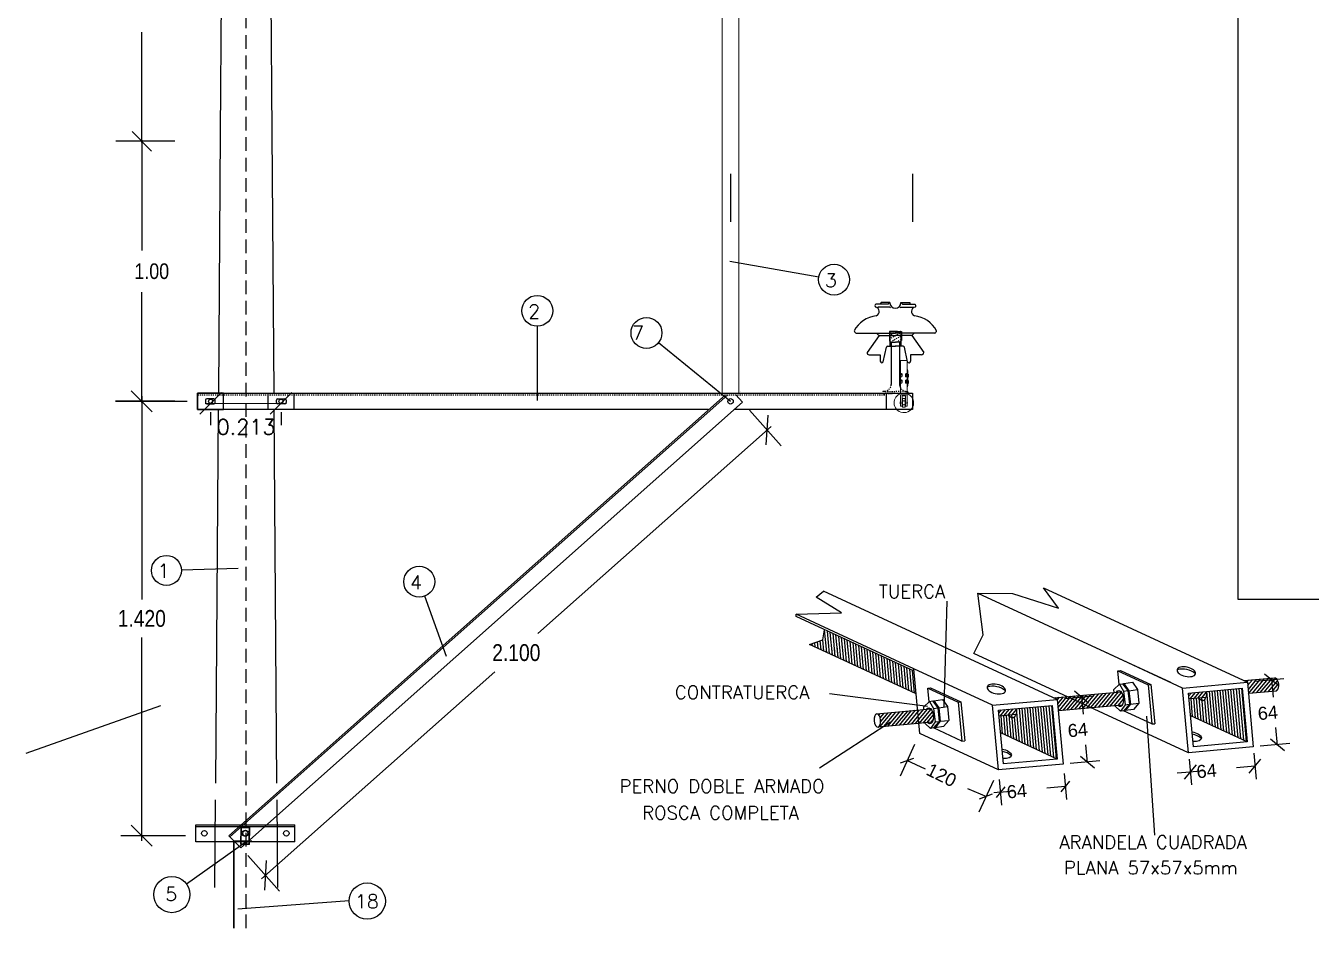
# Model space of a CAD drawing. Header units: millimetres. Extents: x 1804 to 3757, y 2643 to 7323.
# Drawn here: x 2040 to 2157.9, y 3073 to 3155.8 of the extents above; entities that cross this region are included whole.
import ezdxf

# ---------------------------------------------------------------- set-up
doc = ezdxf.new("R2010")
doc.units = ezdxf.units.MM
doc.linetypes.add('DASHED', pattern=[0.75, 0.5, -0.25])
doc.linetypes.add('HIDDEN', pattern=[0.375, 0.25, -0.125])
doc.layers.add('03-EQUIPOS', color=7, linetype='Continuous', lineweight=5)
doc.layers.add('TEXTO', color=7, linetype='Continuous')
doc.styles.add('ROMANS', font='romans.shx')
doc.styles.add('TEXTO10', font='swisse.ttf', dxfattribs={"height": 0.015})
doc.styles.add('texto50', font='ARIALN.TTF', dxfattribs={"height": 0.06})
doc.dimstyles.new('ELECTRICO', dxfattribs={"dimtxt": 1.4, "dimasz": 2, "dimexe": 2, "dimexo": 1, "dimgap": 1, "dimtad": 0, "dimtih": 1, "dimtoh": 1, "dimdsep": 46, "dimtxsty": 'ROMANS', "dimblk1": 'OBLIQUE', "dimblk2": 'OBLIQUE', "dimsah": 1, "dimcen": 0.09, "dimdle": 0.5, "dimclrd": 7, "dimclrt": 7, "dimadec": 0, "dimazin": 0, "dimtfac": 0.1125, "dimtofl": 0, "dimtmove": 2, "dimatfit": 2, "dimfxl": 1, "dimtolj": 1, "dimlwd": -1, "dimarcsym": 0})

# ---------------------------------------------------------------- blocks, each defined once
blk = doc.blocks.new('_Oblique')
at = {"color": 0, "lineweight": -2}
blk.add_line((-0.5, -0.5), (0.5, 0.5), dxfattribs=at)
blk = doc.blocks.new('*D326')
at = {"layer": '03-EQUIPOS', "color": 7, "transparency": 16777216}
blk.add_line((2063.95, 3121.14), (2056.49, 3121.14), dxfattribs=at)
at = {"layer": '03-EQUIPOS', "color": 0, "lineweight": -2, "transparency": 16777216}
for p, q in [((2056.99, 3120.33), (2056.99, 3119.14)), ((2063.45, 3120.33), (2063.45, 3119.14))]:
    blk.add_line(p, q, dxfattribs=at)
at = {"layer": 'Defpoints', "color": 0, "transparency": 16777216}
for p in [(2056.99, 3121.33), (2063.45, 3121.33), (2056.99, 3121.14)]:
    blk.add_point(p, dxfattribs=at)
at = {"layer": '03-EQUIPOS', "color": 7, "transparency": 16777216, "xscale": 2, "yscale": 2, "zscale": 2, "rotation": 180}
blk.add_blockref('_Oblique', (2056.99, 3121.14), dxfattribs=at)
at = {"layer": '03-EQUIPOS', "color": 7, "transparency": 16777216, "xscale": 2, "yscale": 2, "zscale": 2}
blk.add_blockref('_Oblique', (2063.45, 3121.14), dxfattribs=at)
at = {"layer": '03-EQUIPOS', "color": 7, "transparency": 16777216, "insert": (2060.24, 3118.98), "char_height": 1.4, "attachment_point": 5, "style": 'ROMANS'}
blk.add_mtext('\\A1;0.213', dxfattribs=at)

msp = doc.modelspace()

# ---------------------------------------------------------------- linework, layer by layer
at = {"color": 1, "linetype": 'HIDDEN', "ltscale": 5}
msp.add_line((2060.24, 3073.026), (2060.24, 3219.27), dxfattribs=at)
at = {"color": 7, "lineweight": 0, "ltscale": 0.5}
for p, q in [((2103.9, 3122.088), (2103.9, 3169.758)), ((2105.426, 3169.758), (2105.426, 3122.088))]:
    msp.add_line(p, q, dxfattribs=at)
at = {"ltscale": 0.5}
for p, q in [((2058.048, 3168.232), (2057.88, 3145.923)), ((2062.432, 3168.232), (2062.6, 3145.923)), ((2057.869, 3145.923), (2057.702, 3122.088)), ((2062.6, 3145.923), (2062.778, 3122.088)), ((2119.264, 3127.724), (2119.264, 3126.38)), ((2119.264, 3127.724), (2119.264, 3126.38)), ((2120.289, 3127.724), (2120.289, 3126.38)), ((2055.802, 3122.088), (2057.327, 3122.088)), ((2055.802, 3120.563), (2055.802, 3122.088)), ((2055.802, 3122.088), (2103.9, 3122.088)), ((2056.517, 3121.433), (2056.517, 3121.218)), ((2057.301, 3121.552), (2056.636, 3121.552)), ((2057.42, 3121.218), (2057.42, 3121.433)), ((2058.662, 3081.508), (2104.188, 3121.936)), ((2058.77, 3081.401), (2104.426, 3121.936)), ((2105.768, 3121.239), (2059.767, 3080.409)), ((2063.02, 3121.218), (2063.02, 3121.433)), ((2063.139, 3121.552), (2063.804, 3121.552)), ((2063.923, 3121.433), (2063.923, 3121.218)), ((2103.9, 3122.088), (2121.347, 3122.088)), ((2105.153, 3121.936), (2105.768, 3121.239)), ((2121.347, 3122.088), (2121.347, 3120.563)), ((2102.641, 3120.563), (2055.802, 3120.563)), ((2056.636, 3121.099), (2057.301, 3121.099)), ((2057.69, 3120.563), (2057.433, 3086.336)), ((2062.79, 3120.563), (2063.046, 3086.336)), ((2063.804, 3121.099), (2063.139, 3121.099)), ((2105.426, 3120.563), (2104.99, 3120.563)), ((2121.347, 3120.563), (2104.99, 3120.563)), ((2057.422, 3084.811), (2057.362, 3076.753)), ((2063.058, 3084.811), (2063.118, 3076.753)), ((2055.64, 3080.94), (2055.64, 3082.5)), ((2055.64, 3082.5), (2064.718, 3082.5)), ((2055.64, 3082.344), (2064.718, 3082.344)), ((2064.718, 3080.94), (2064.718, 3082.5)), ((2058.662, 3081.508), (2059.768, 3080.408)), ((2064.718, 3080.94), (2055.64, 3080.94)), ((2057.334, 3080.94), (2055.774, 3080.94))]:
    msp.add_line(p, q, dxfattribs=at)
at = {"color": 5}
for p, q in [((2050.692, 3145.041), (2050.692, 3155.156)), ((2049.798, 3146.054), (2051.585, 3144.266)), ((2051.585, 3144.266), (2049.798, 3146.054)), ((2053.716, 3145.16), (2048.308, 3145.16)), ((2053.716, 3145.16), (2048.308, 3145.16)), ((2050.692, 3145.279), (2050.692, 3135.165)), ((2104.663, 3142.181), (2104.663, 3137.785)), ((2121.347, 3142.181), (2121.347, 3137.785)), ((2104.601, 3134.179), (2112.756, 3132.729)), ((2050.692, 3121.206), (2050.692, 3131.321)), ((2086.978, 3121.411), (2086.952, 3128.206)), ((2053.716, 3121.333), (2048.287, 3121.333)), ((2053.716, 3121.326), (2048.287, 3121.326)), ((2053.716, 3121.326), (2048.308, 3121.326)), ((2054.839, 3121.326), (2048.758, 3121.326)), ((2050.684, 3121.807), (2050.684, 3103.167)), ((2106.407, 3120.519), (2109.3, 3117.261)), ((2108.381, 3119.021), (2086.992, 3100.035)), ((2059.514, 3106), (2054.316, 3105.865)), ((2078.632, 3097.931), (2076.63, 3103.471)), ((2124.254, 3093.294), (2124.529, 3103.018)), ((2050.684, 3081.027), (2050.684, 3099.667)), ((2061.661, 3077.55), (2083.05, 3096.536)), ((2113.723, 3094.545), (2122.729, 3093.384)), ((2052.388, 3093.408), (2040.04, 3089.037)), ((2112.824, 3087.742), (2119.335, 3091.953)), ((2142.796, 3092.457), (2143.55, 3081.572)), ((2054.677, 3081.508), (2048.758, 3081.508)), ((2060.245, 3080.963), (2054.794, 3077.083)), ((2060.407, 3079.688), (2063.3, 3076.429)), ((2059.481, 3074.805), (2069.693, 3075.559))]:
    msp.add_line(p, q, dxfattribs=at)
at = {"color": 32, "ltscale": 0.01}
for p, q in [((2119.129, 3130.228), (2117.985, 3130.228)), ((2119.263, 3129.953), (2118.187, 3129.953)), ((2119.261, 3130.378), (2118.464, 3130.378)), ((2119.323, 3129.895), (2119.263, 3129.953)), ((2120.23, 3129.895), (2120.29, 3129.953)), ((2120.29, 3129.953), (2121.366, 3129.953)), ((2120.291, 3130.378), (2121.089, 3130.378)), ((2120.424, 3130.228), (2121.567, 3130.228)), ((2116.17, 3127.581), (2118.103, 3127.581)), ((2118.277, 3127.361), (2117.177, 3125.812)), ((2118.103, 3127.581), (2119.776, 3127.581)), ((2118.277, 3127.361), (2119.776, 3127.361)), ((2121.45, 3127.581), (2119.776, 3127.581)), ((2121.276, 3127.361), (2119.776, 3127.361)), ((2121.276, 3127.361), (2122.376, 3125.812)), ((2123.383, 3127.581), (2121.45, 3127.581)), ((2118.665, 3124.957), (2118.952, 3126.291)), ((2119.069, 3126.384), (2119.782, 3126.384)), ((2120.484, 3126.384), (2119.771, 3126.384)), ((2120.888, 3124.957), (2120.601, 3126.291)), ((2117.378, 3125.596), (2118.394, 3125.596)), ((2118.394, 3125.596), (2118.394, 3124.993)), ((2122.174, 3125.596), (2121.159, 3125.596)), ((2121.159, 3125.596), (2121.159, 3124.993))]:
    msp.add_line(p, q, dxfattribs=at)
at = {"color": 5, "ltscale": 0.5}
for p, q in [((2119.776, 3127.724), (2119.23, 3127.724)), ((2119.23, 3127.724), (2119.23, 3126.899)), ((2119.776, 3127.724), (2120.323, 3127.724)), ((2120.323, 3127.724), (2120.323, 3126.899)), ((2119.391, 3126.763), (2119.776, 3126.763)), ((2119.398, 3126.763), (2119.398, 3122.859)), ((2120.162, 3126.763), (2119.776, 3126.763)), ((2120.154, 3126.763), (2120.154, 3122.859)), ((2118.835, 3122.232), (2118.703, 3122.232)), ((2120.718, 3122.232), (2120.85, 3122.232))]:
    msp.add_line(p, q, dxfattribs=at)
at = {"color": 5, "linetype": 'DASHED', "ltscale": 0.005}
for p, q in [((2119.23, 3127.682), (2119.302, 3127.724)), ((2119.23, 3127.359), (2119.862, 3127.724)), ((2119.23, 3127.036), (2120.323, 3127.668)), ((2119.33, 3126.772), (2120.323, 3127.345)), ((2119.875, 3126.763), (2120.323, 3127.022))]:
    msp.add_line(p, q, dxfattribs=at)
at = {"linetype": 'Continuous', "lineweight": 0, "extrusion": (0, 1, 0)}
for p, q in [((2120.24, 3122.089), (2120.24, 3125.075)), ((2120.24, 3125.075), (2120.857, 3125.075)), ((2120.857, 3123.829), (2120.857, 3125.075)), ((2120.183, 3124.144), (2120.183, 3123.923)), ((2120.183, 3123.561), (2120.183, 3123.339)), ((2120.279, 3123.618), (2120.279, 3123.821)), ((2120.394, 3123.618), (2120.394, 3123.821)), ((2120.703, 3123.821), (2120.703, 3123.618)), ((2120.76, 3123.667), (2120.76, 3123.674)), ((2120.76, 3123.57), (2120.76, 3123.667)), ((2120.875, 3123.609), (2120.76, 3123.667)), ((2120.76, 3123.57), (2120.875, 3123.513)), ((2120.818, 3123.81), (2120.875, 3123.838)), ((2120.818, 3123.821), (2120.818, 3123.678)), ((2120.857, 3123.659), (2120.857, 3123.692)), ((2120.875, 3123.838), (2120.989, 3123.781)), ((2120.989, 3123.667), (2120.875, 3123.609)), ((2120.875, 3123.513), (2120.875, 3123.609)), ((2120.875, 3123.513), (2120.989, 3123.57)), ((2120.914, 3123.923), (2120.914, 3124.144)), ((2120.989, 3123.781), (2120.989, 3123.667)), ((2120.989, 3123.57), (2120.989, 3123.667)), ((2120.183, 3122.977), (2120.183, 3122.755)), ((2120.279, 3123.039), (2120.279, 3123.237)), ((2120.394, 3123.039), (2120.394, 3123.237)), ((2120.703, 3123.237), (2120.703, 3123.039)), ((2120.76, 3123.083), (2120.76, 3123.091)), ((2120.76, 3122.986), (2120.76, 3123.083)), ((2120.875, 3123.026), (2120.76, 3123.083)), ((2120.76, 3122.986), (2120.875, 3122.929)), ((2120.818, 3123.226), (2120.875, 3123.254)), ((2120.818, 3123.237), (2120.818, 3123.095)), ((2120.857, 3123.245), (2120.857, 3123.522)), ((2120.857, 3123.075), (2120.857, 3123.108)), ((2120.857, 3122.089), (2120.857, 3122.938)), ((2120.875, 3123.254), (2120.989, 3123.197)), ((2120.989, 3123.083), (2120.875, 3123.026)), ((2120.875, 3122.929), (2120.875, 3123.026)), ((2120.875, 3122.929), (2120.989, 3122.986)), ((2120.914, 3123.339), (2120.914, 3123.533)), ((2120.914, 3122.755), (2120.914, 3122.949)), ((2120.989, 3123.197), (2120.989, 3123.083)), ((2120.989, 3122.986), (2120.989, 3123.083)), ((2120.24, 3121.936), (2120.857, 3121.936)), ((2120.24, 3121.622), (2120.24, 3121.936)), ((2120.24, 3121.207), (2120.24, 3121.622)), ((2120.24, 3120.879), (2120.24, 3121.207)), ((2120.394, 3121.818), (2120.703, 3121.818)), ((2120.394, 3121.622), (2120.394, 3121.818)), ((2120.394, 3121.207), (2120.394, 3121.622)), ((2120.394, 3120.879), (2120.394, 3121.207)), ((2120.415, 3121.357), (2120.415, 3121.018)), ((2120.421, 3121.248), (2120.421, 3121.573)), ((2120.681, 3121.573), (2120.421, 3121.573)), ((2120.421, 3121.127), (2120.421, 3121.248)), ((2120.681, 3121.573), (2120.681, 3121.248)), ((2120.681, 3121.127), (2120.681, 3121.248)), ((2120.688, 3121.018), (2120.688, 3121.357)), ((2120.703, 3121.818), (2120.703, 3121.622)), ((2120.703, 3121.622), (2120.703, 3121.207)), ((2120.703, 3121.207), (2120.703, 3120.879)), ((2120.857, 3121.622), (2120.857, 3121.936)), ((2120.857, 3121.207), (2120.857, 3121.622)), ((2120.857, 3120.879), (2120.857, 3121.207)), ((2120.24, 3120.879), (2120.394, 3120.879)), ((2120.421, 3120.802), (2120.421, 3121.127)), ((2120.681, 3120.802), (2120.421, 3120.802)), ((2120.681, 3121.127), (2120.681, 3120.802)), ((2120.703, 3120.879), (2120.857, 3120.879))]:
    msp.add_line(p, q, dxfattribs=at)
at = {"ltscale": 0.001}
for p, q in [((2058.185, 3122.088), (2055.802, 3122.088)), ((2055.802, 3122.088), (2055.802, 3120.563)), ((2058.185, 3120.563), (2058.185, 3122.088)), ((2062.255, 3120.563), (2062.255, 3122.088)), ((2062.255, 3122.088), (2064.638, 3122.088)), ((2064.638, 3122.088), (2064.638, 3120.563)), ((2055.802, 3120.563), (2058.185, 3120.563)), ((2064.638, 3120.563), (2062.255, 3120.563))]:
    msp.add_line(p, q, dxfattribs=at)
at = {"linetype": 'DASHED', "ltscale": 0.05}
for p, q in [((2055.802, 3121.936), (2103.9, 3121.936)), ((2103.9, 3121.936), (2118.964, 3121.936))]:
    msp.add_line(p, q, dxfattribs=at)
at = {"color": 3, "ltscale": 0.5}
for p, q in [((2105.557, 3122.219), (2105.557, 3122.219)), ((2105.557, 3122.219), (2105.557, 3122.219)), ((2151.735, 3095.728), (2154.537, 3095.981)), ((2151.768, 3095.712), (2151.784, 3095.732)), ((2151.784, 3095.732), (2151.768, 3095.712)), ((2152.145, 3095.765), (2152.009, 3095.601)), ((2152.506, 3095.797), (2152.075, 3095.28)), ((2152.867, 3095.83), (2152.108, 3094.919)), ((2153.228, 3095.863), (2152.12, 3094.534)), ((2153.589, 3095.895), (2152.481, 3094.567)), ((2153.951, 3095.928), (2152.842, 3094.599)), ((2154.312, 3095.96), (2153.203, 3094.632)), ((2154.642, 3095.956), (2153.564, 3094.664)), ((2154.802, 3095.749), (2153.925, 3094.697)), ((2154.884, 3095.447), (2154.286, 3094.73)), ((2134.312, 3094.152), (2140.454, 3094.707)), ((2134.407, 3094.108), (2134.454, 3094.165)), ((2134.628, 3093.973), (2134.815, 3094.198)), ((2134.661, 3093.612), (2135.177, 3094.23)), ((2134.693, 3093.251), (2135.538, 3094.263)), ((2134.79, 3092.967), (2135.899, 3094.296)), ((2135.151, 3093), (2136.26, 3094.328)), ((2135.512, 3093.032), (2136.621, 3094.361)), ((2135.873, 3093.065), (2136.982, 3094.394)), ((2136.234, 3093.098), (2137.343, 3094.426)), ((2136.595, 3093.13), (2137.704, 3094.459)), ((2136.957, 3093.163), (2138.065, 3094.492)), ((2137.318, 3093.195), (2138.426, 3094.524)), ((2137.679, 3093.228), (2138.787, 3094.557)), ((2138.04, 3093.261), (2139.148, 3094.589)), ((2138.401, 3093.293), (2139.509, 3094.622)), ((2138.762, 3093.326), (2139.87, 3094.655)), ((2139.123, 3093.359), (2140.231, 3094.687)), ((2139.484, 3093.391), (2140.514, 3094.626)), ((2139.845, 3093.424), (2140.628, 3094.362)), ((2146.689, 3094.323), (2146.928, 3094.609)), ((2148.24, 3094.183), (2146.714, 3094.045)), ((2146.798, 3094.053), (2147.289, 3094.642)), ((2147.159, 3094.085), (2147.65, 3094.675)), ((2147.52, 3094.118), (2148.012, 3094.707)), ((2147.881, 3094.151), (2148.308, 3094.663)), ((2152.12, 3094.534), (2152.13, 3094.545)), ((2154.647, 3094.762), (2152.143, 3094.536)), ((2154.86, 3095.017), (2154.647, 3094.762)), ((2118.075, 3092.684), (2123.031, 3093.132)), ((2119.438, 3091.579), (2120.547, 3092.908)), ((2119.799, 3091.612), (2120.908, 3092.94)), ((2120.161, 3091.644), (2121.269, 3092.973)), ((2120.522, 3091.677), (2121.63, 3093.005)), ((2120.883, 3091.709), (2121.991, 3093.038)), ((2121.244, 3091.742), (2122.352, 3093.071)), ((2121.605, 3091.775), (2122.713, 3093.103)), ((2121.966, 3091.807), (2123.051, 3093.108)), ((2129.266, 3092.748), (2129.505, 3093.034)), ((2129.375, 3092.477), (2129.866, 3093.067)), ((2129.736, 3092.51), (2130.227, 3093.099)), ((2130.097, 3092.543), (2130.588, 3093.132)), ((2130.458, 3092.575), (2130.885, 3093.087)), ((2140.583, 3093.491), (2134.719, 3092.961)), ((2140.206, 3093.457), (2140.683, 3094.028)), ((2140.567, 3093.489), (2140.607, 3093.537)), ((2123.16, 3091.915), (2118.185, 3091.466)), ((2118.267, 3092.575), (2118.381, 3092.712)), ((2118.355, 3091.481), (2119.464, 3092.81)), ((2118.388, 3092.32), (2118.742, 3092.744)), ((2118.432, 3091.973), (2119.103, 3092.777)), ((2118.716, 3091.514), (2119.825, 3092.842)), ((2119.077, 3091.546), (2120.186, 3092.875)), ((2122.327, 3091.84), (2123.18, 3092.863)), ((2122.688, 3091.873), (2123.252, 3092.549)), ((2123.049, 3091.905), (2123.238, 3092.132)), ((2130.817, 3092.608), (2129.291, 3092.47))]:
    msp.add_line(p, q, dxfattribs=at)
at = {"color": 5, "linetype": 'DASHED', "ltscale": 0.025}
for p, q in [((2120.862, 3122.047), (2118.691, 3122.047)), ((2118.723, 3122.047), (2121.347, 3122.088)), ((2118.835, 3122.232), (2119.776, 3122.232)), ((2120.718, 3122.232), (2119.776, 3122.232))]:
    msp.add_line(p, q, dxfattribs=at)
at = {"color": 1, "ltscale": 0.5}
for p, q in [((2118.964, 3120.563), (2118.964, 3122.088)), ((2118.964, 3122.088), (2121.347, 3122.088)), ((2121.347, 3122.088), (2121.347, 3120.563)), ((2121.347, 3120.563), (2118.964, 3120.563))]:
    msp.add_line(p, q, dxfattribs=at)
at = {"color": 7, "ltscale": 0.001}
for p, q in [((2134.625, 3094.008), (2113.186, 3103.929)), ((2127.367, 3103.722), (2127.349, 3103.73)), ((2145.019, 3095.553), (2127.367, 3103.722)), ((2121.48, 3096.808), (2110.669, 3101.811)), ((2121.499, 3096.594), (2110.688, 3101.597)), ((2113.478, 3098.313), (2113.29, 3100.393)), ((2113.738, 3098.192), (2113.55, 3100.272)), ((2113.998, 3098.072), (2113.81, 3100.152)), ((2114.258, 3097.952), (2114.07, 3100.032)), ((2115.863, 3097.209), (2111.917, 3099.035)), ((2112.177, 3098.915), (2112.158, 3099.123)), ((2112.437, 3098.794), (2112.4, 3099.21)), ((2112.697, 3098.674), (2112.641, 3099.298)), ((2112.958, 3098.554), (2112.882, 3099.386)), ((2113.218, 3098.433), (2113.124, 3099.473)), ((2114.519, 3097.831), (2114.331, 3099.911)), ((2114.519, 3097.831), (2114.425, 3098.871)), ((2114.779, 3097.711), (2114.591, 3099.791)), ((2115.039, 3097.59), (2114.851, 3099.67)), ((2115.299, 3097.47), (2115.111, 3099.55)), ((2115.559, 3097.35), (2115.371, 3099.43)), ((2115.819, 3097.229), (2115.631, 3099.309)), ((2116.08, 3097.109), (2115.892, 3099.189)), ((2116.34, 3096.988), (2116.152, 3099.068)), ((2116.6, 3096.868), (2116.412, 3098.948)), ((2116.86, 3096.747), (2116.672, 3098.828)), ((2113.478, 3098.313), (2113.459, 3098.521)), ((2113.738, 3098.192), (2113.7, 3098.608)), ((2113.998, 3098.072), (2113.942, 3098.696)), ((2114.258, 3097.952), (2114.183, 3098.784)), ((2117.12, 3096.627), (2116.932, 3098.707)), ((2117.381, 3096.507), (2117.192, 3098.587)), ((2117.641, 3096.386), (2117.453, 3098.466)), ((2117.901, 3096.266), (2117.713, 3098.346)), ((2118.161, 3096.145), (2117.973, 3098.226)), ((2118.421, 3096.025), (2118.233, 3098.105)), ((2118.681, 3095.905), (2118.493, 3097.985)), ((2118.942, 3095.784), (2118.754, 3097.864)), ((2119.202, 3095.664), (2119.014, 3097.744)), ((2119.462, 3095.543), (2119.274, 3097.624)), ((2146.65, 3089.112), (2126.976, 3098.216)), ((2146.113, 3095.046), (2138.903, 3098.383)), ((2121.688, 3094.514), (2115.863, 3097.209)), ((2119.722, 3095.423), (2119.534, 3097.503)), ((2119.982, 3095.303), (2119.794, 3097.383)), ((2120.243, 3095.182), (2120.054, 3097.262)), ((2120.503, 3095.062), (2120.315, 3097.142)), ((2120.763, 3094.941), (2120.575, 3097.022)), ((2121.023, 3094.821), (2120.835, 3096.901)), ((2121.283, 3094.701), (2121.095, 3096.781)), ((2121.543, 3094.58), (2121.355, 3096.66)), ((2128.69, 3093.471), (2121.48, 3096.808)), ((2122.017, 3090.873), (2121.48, 3096.808)), ((2146.113, 3095.046), (2152.048, 3095.583)), ((2152.048, 3095.583), (2152.584, 3089.648)), ((2155.399, 3095.886), (2152.691, 3095.641)), ((2154.267, 3095.863), (2154.416, 3094.217)), ((2137.976, 3094.311), (2135.268, 3094.066)), ((2136.844, 3094.288), (2136.993, 3092.642)), ((2146.65, 3089.112), (2146.113, 3095.046)), ((2146.666, 3094.586), (2151.587, 3095.031)), ((2147.111, 3089.664), (2146.666, 3094.586)), ((2147.552, 3092.182), (2147.378, 3094.105)), ((2147.812, 3092.062), (2147.626, 3094.129)), ((2148.593, 3091.701), (2148.319, 3094.735)), ((2148.853, 3091.58), (2148.566, 3094.758)), ((2149.113, 3091.46), (2148.813, 3094.78)), ((2149.374, 3091.339), (2149.06, 3094.802)), ((2149.634, 3091.219), (2149.308, 3094.825)), ((2149.894, 3091.099), (2149.555, 3094.847)), ((2150.154, 3090.978), (2149.802, 3094.869)), ((2150.414, 3090.858), (2150.05, 3094.892)), ((2150.674, 3090.737), (2150.297, 3094.914)), ((2150.935, 3090.617), (2150.544, 3094.936)), ((2151.195, 3090.497), (2150.791, 3094.959)), ((2151.455, 3090.376), (2151.039, 3094.981)), ((2151.715, 3090.256), (2151.286, 3095.003)), ((2151.975, 3090.135), (2151.533, 3095.026)), ((2151.587, 3095.031), (2152.032, 3090.109)), ((2128.69, 3093.471), (2134.625, 3094.008)), ((2129.227, 3087.537), (2128.69, 3093.471)), ((2129.243, 3093.01), (2134.164, 3093.455)), ((2129.688, 3088.089), (2129.243, 3093.01)), ((2131.17, 3090.125), (2130.896, 3093.16)), ((2131.43, 3090.005), (2131.143, 3093.182)), ((2131.69, 3089.885), (2131.39, 3093.205)), ((2131.95, 3089.764), (2131.637, 3093.227)), ((2132.211, 3089.644), (2131.885, 3093.249)), ((2132.471, 3089.523), (2132.132, 3093.272)), ((2132.731, 3089.403), (2132.379, 3093.294)), ((2132.991, 3089.282), (2132.626, 3093.316)), ((2133.251, 3089.162), (2132.874, 3093.339)), ((2133.512, 3089.042), (2133.121, 3093.361)), ((2133.772, 3088.921), (2133.368, 3093.383)), ((2134.032, 3088.801), (2133.616, 3093.406)), ((2134.292, 3088.68), (2133.863, 3093.428)), ((2134.552, 3088.56), (2134.11, 3093.45)), ((2134.164, 3093.455), (2134.609, 3088.534)), ((2134.625, 3094.008), (2135.161, 3088.073)), ((2147.032, 3092.423), (2146.884, 3094.06)), ((2147.292, 3092.303), (2147.131, 3094.083)), ((2148.073, 3091.941), (2147.897, 3093.887)), ((2148.333, 3091.821), (2148.137, 3093.99)), ((2129.609, 3090.848), (2129.461, 3092.485)), ((2129.869, 3090.727), (2129.708, 3092.507)), ((2130.129, 3090.607), (2129.955, 3092.53)), ((2130.389, 3090.487), (2130.203, 3092.554)), ((2130.65, 3090.366), (2130.474, 3092.312)), ((2130.91, 3090.246), (2130.714, 3092.415)), ((2152.032, 3090.109), (2146.854, 3092.506)), ((2129.227, 3087.537), (2122.017, 3090.873)), ((2134.609, 3088.534), (2129.431, 3090.93)), ((2154.818, 3089.771), (2154.669, 3091.417)), ((2121.53, 3089.878), (2120.201, 3086.96)), ((2137.395, 3088.195), (2137.246, 3089.841)), ((2152.584, 3089.648), (2146.65, 3089.112)), ((2152.032, 3090.109), (2147.111, 3089.664)), ((2155.936, 3089.951), (2153.228, 3089.707)), ((2120.787, 3088.439), (2122.516, 3087.654)), ((2134.609, 3088.534), (2129.688, 3088.089)), ((2138.513, 3088.376), (2135.805, 3088.131)), ((2146.702, 3088.531), (2146.917, 3086.164)), ((2152.637, 3089.067), (2152.851, 3086.701)), ((2135.161, 3088.073), (2129.227, 3087.537)), ((2135.239, 3087.212), (2135.453, 3084.845)), ((2146.809, 3087.347), (2145.623, 3087.24)), ((2148.077, 3087.462), (2146.73, 3087.34)), ((2152.744, 3087.884), (2151.061, 3087.732)), ((2128.761, 3086.586), (2127.432, 3083.668)), ((2129.305, 3086.676), (2129.519, 3084.309)), ((2135.346, 3086.029), (2133.663, 3085.877)), ((2128.163, 3085.081), (2126.419, 3085.821)), ((2129.412, 3085.492), (2128.818, 3085.439)), ((2130.679, 3085.607), (2129.333, 3085.485))]:
    msp.add_line(p, q, dxfattribs=at)
at = {"lineweight": 25}
for p, q in [((2140.423, 3096.648), (2143.202, 3095.362)), ((2140.603, 3095.434), (2141.093, 3094.811)), ((2143.202, 3095.362), (2143.559, 3091.778)), ((2123, 3095.073), (2125.779, 3093.787)), ((2141.093, 3094.811), (2141.229, 3093.544)), ((2123.18, 3093.859), (2123.67, 3093.236)), ((2123.67, 3093.236), (2123.806, 3091.969)), ((2125.779, 3093.787), (2126.136, 3090.203)), ((2140.707, 3092.964), (2140.43, 3092.927)), ((2141.229, 3093.544), (2140.707, 3092.964)), ((2123.806, 3091.969), (2123.284, 3091.389)), ((2123.284, 3091.389), (2123.007, 3091.351))]:
    msp.add_line(p, q, dxfattribs=at)
at = {"color": 7}
for p, q in [((2154.921, 3095.244), (2153.627, 3096.324)), ((2137.498, 3093.669), (2136.204, 3094.749)), ((2154.163, 3090.39), (2155.458, 3089.31)), ((2120.26, 3088.181), (2121.46, 3088.63)), ((2136.74, 3088.814), (2138.035, 3087.735)), ((2152.204, 3087.237), (2153.284, 3088.531)), ((2147.349, 3087.995), (2146.27, 3086.7)), ((2129.82, 3085.982), (2129.004, 3085.003)), ((2135.754, 3086.518), (2134.938, 3085.54)), ((2127.49, 3084.888), (2128.689, 3085.337))]:
    msp.add_line(p, q, dxfattribs=at)
msp.add_lwpolyline([(2210.125, 3103.148), (2151.211, 3103.148), (2151.211, 3216.498), (2210.125, 3216.498)], close=True)
at = {"color": 5}
msp.add_lwpolyline([(2104.663, 3121.326), (2098.055, 3126.699)], dxfattribs=at)
at = {"lineweight": 25}
for points in [[(2110.688, 3101.597), (2110.669, 3101.811), (2114.838, 3101.94), (2112.513, 3103.388), (2113.186, 3103.929)], [(2126.976, 3098.216), (2127.824, 3099.921), (2127.349, 3103.73), (2130.503, 3103.706), (2134.73, 3102.359), (2133.351, 3104.235)], [(2133.351, 3104.235), (2152.048, 3095.583)], [(2111.917, 3099.035), (2113.124, 3099.473), (2113.29, 3100.393)], [(2140.163, 3096.625), (2140.423, 3096.651)], [(2140.289, 3095.359), (2140.163, 3096.625), (2142.942, 3095.339), (2143.299, 3091.754), (2140.689, 3092.962)], [(2139.823, 3094.65), (2139.799, 3094.914), (2140.325, 3095.392), (2140.702, 3094.752), (2140.833, 3093.52), (2140.43, 3092.927), (2139.938, 3093.371), (2139.933, 3093.422)], [(2140.325, 3095.392), (2140.603, 3095.434)], [(2140.652, 3095.372), (2140.724, 3095.453), (2141.189, 3094.806), (2141.321, 3093.574), (2140.848, 3092.978), (2140.782, 3093.048)], [(2140.724, 3095.453), (2141.506, 3095.572), (2141.971, 3094.925), (2142.106, 3093.658), (2141.624, 3093.084), (2140.848, 3092.978)], [(2142.942, 3095.339), (2143.202, 3095.362)], [(2122.74, 3095.05), (2123, 3095.075)], [(2122.866, 3093.784), (2122.74, 3095.05), (2125.519, 3093.763), (2125.876, 3090.179), (2123.266, 3091.387)], [(2140.703, 3094.751), (2141.093, 3094.811)], [(2141.191, 3094.805), (2141.971, 3094.925)], [(2122.4, 3093.075), (2122.376, 3093.338), (2122.902, 3093.817), (2123.279, 3093.176), (2123.41, 3091.945), (2123.007, 3091.351), (2122.515, 3091.796), (2122.51, 3091.847)], [(2122.902, 3093.817), (2123.18, 3093.859)], [(2123.229, 3093.797), (2123.301, 3093.878), (2123.766, 3093.23), (2123.898, 3091.999), (2123.425, 3091.403), (2123.359, 3091.473)], [(2123.28, 3093.176), (2123.67, 3093.236)], [(2123.301, 3093.878), (2124.083, 3093.997), (2124.548, 3093.35), (2124.683, 3092.083), (2124.201, 3091.508), (2123.425, 3091.403)], [(2123.768, 3093.23), (2124.548, 3093.35)], [(2125.519, 3093.763), (2125.779, 3093.787)], [(2140.833, 3093.52), (2141.227, 3093.562)], [(2141.321, 3093.574), (2142.097, 3093.657)], [(2123.41, 3091.945), (2123.804, 3091.987)], [(2123.898, 3091.999), (2124.674, 3092.082)], [(2143.299, 3091.754), (2143.559, 3091.778)], [(2125.876, 3090.179), (2126.136, 3090.203)]]:
    msp.add_lwpolyline(points, dxfattribs=at)
at = {"color": 30, "lineweight": 30}
msp.add_lwpolyline([(2059.805, 3082.277), (2059.774, 3080.727), (2060.538, 3080.727), (2060.569, 3082.277)], close=True, dxfattribs=at)
msp.add_lwpolyline([(2060.771, 3081.003), (2059.124, 3081.056), (2059.124, 3073.034)], dxfattribs=at)
at = {"color": 5}
for centre, radius in [((2114.151, 3132.481), 1.417), ((2086.946, 3129.622), 1.417), ((2096.955, 3127.593), 1.417), ((2052.943, 3105.829), 1.374), ((2076.119, 3104.792), 1.417), ((2053.44, 3076.119), 1.662), ((2071.355, 3075.519), 1.662)]:
    msp.add_circle(centre, radius, dxfattribs=at)
at = {"ltscale": 0.5}
for centre in [(2056.994, 3121.326), (2063.446, 3121.326)]:
    msp.add_circle(centre, 0.191, dxfattribs=at)
at = {"ltscale": 0.01}
for centre, radius in [((2104.663, 3121.326), 0.251), ((2104.663, 3121.326), 0.246), ((2056.42, 3081.727), 0.251), ((2060.181, 3081.732), 0.288), ((2060.181, 3081.732), 0.288), ((2063.938, 3081.727), 0.251)]:
    msp.add_circle(centre, radius, dxfattribs=at)
at = {"linetype": 'Continuous', "lineweight": 0}
for radius in [0.189, 0.17]:
    msp.add_circle((2120.551, 3121.187), radius, dxfattribs=at)
at = {"lineweight": 5, "ltscale": 0.5}
msp.add_circle((2060.181, 3081.732), 0.224, dxfattribs=at)
at = {"color": 32, "ltscale": 0.01}
for centre, radius, start, end in [((2118.066, 3130.082), 0.166, 119.05141, 229.38502), ((2117.904, 3129.557), 0.403, 288.0097, 82.36062), ((2118.215, 3129.894), 0.0654, 115.1646, 198.07817), ((2118.654, 3130.203), 0.259, 137.43292, 174.60761), ((2119.005, 3130.355), 0.177, 314.25081, 7.706), ((2119.776, 3130.378), 0.515, 180, 270), ((2119.776, 3130.378), 0.515, 270, 0), ((2120.548, 3130.355), 0.177, 172.294, 225.74919), ((2120.898, 3130.203), 0.259, 5.39239, 42.56708), ((2121.648, 3129.557), 0.403, 97.63938, 251.9903), ((2121.338, 3129.894), 0.0654, 341.92183, 64.8354), ((2121.487, 3130.082), 0.166, 310.61498, 60.94859), ((2118.334, 3126.539), 2.652, 96.60084, 151.9347), ((2121.219, 3126.539), 2.652, 28.0653, 83.39916), ((2116.304, 3127.874), 0.322, 195.71102, 245.5152), ((2123.249, 3127.874), 0.322, 294.4848, 344.28898), ((2119.187, 3126.116), 0.294, 113.69816, 143.28889), ((2120.366, 3126.116), 0.294, 36.71111, 66.30184), ((2117.367, 3125.787), 0.192, 172.64322, 273.38122), ((2118.534, 3125.009), 0.141, 186.53128, 338.45254), ((2121.019, 3125.009), 0.141, 201.54746, 353.46872), ((2122.186, 3125.787), 0.192, 266.61878, 7.35678)]:
    msp.add_arc(centre, radius, start, end, dxfattribs=at)
at = {"color": 5, "ltscale": 0.5}
for centre, radius, start, end in [((2119.381, 3126.915), 0.152, 186.05895, 273.68699), ((2120.171, 3126.915), 0.152, 266.31301, 353.94105), ((2120.857, 3122.139), 0.0925, 273.04478, 94.62745)]:
    msp.add_arc(centre, radius, start, end, dxfattribs=at)
at = {"color": 5, "linetype": 'DASHED', "ltscale": 0.025}
for centre, radius, start, end in [((2118.687, 3122.931), 0.715, 281.9166, 354.18426), ((2120.865, 3122.931), 0.715, 185.81574, 258.0834), ((2118.695, 3122.139), 0.0925, 85.37255, 266.95522)]:
    msp.add_arc(centre, radius, start, end, dxfattribs=at)
at = {"ltscale": 0.5}
for centre, start, end in [((2056.636, 3121.433), 90, 180), ((2056.636, 3121.218), 180, 270), ((2057.301, 3121.433), 360, 90), ((2057.301, 3121.218), 270, 360), ((2063.139, 3121.433), 90, 180), ((2063.139, 3121.218), 180, 270), ((2063.804, 3121.433), 0, 90), ((2063.804, 3121.218), 270, 0)]:
    msp.add_arc(centre, 0.119, start, end, dxfattribs=at)
at = {"linetype": 'Continuous', "lineweight": 0}
for radius, start, end in [(0.898, 180, 70.11395), (0.898, 110.27266, 180), (0.327, 162.14436, 180), (0.327, 117.18806, 118.70294), (0.218, 128.74682, 136.12433), (0.218, 45.9955, 51.25318), (0.327, 62.42827, 62.81194), (0.327, 339.13502, 20.86498), (0.327, 180, 197.85564), (0.218, 223.87567, 231.25318), (0.327, 241.29706, 242.81194), (0.218, 308.74682, 314.0045), (0.327, 297.18806, 297.57173)]:
    msp.add_arc((2120.551, 3121.187), radius, start, end, dxfattribs=at)
at = {"color": 7, "ltscale": 0.001}
for centre, start, end in [((2146.109, 3094.943), 50.00749, 105.95116), ((2128.686, 3093.368), 50.00749, 105.95116), ((2149.502, 3094.892), 203.90788, 213.13834), ((2132.079, 3093.317), 203.90788, 213.13834), ((2146.646, 3089.009), 50.00749, 78.72629), ((2129.223, 3087.433), 50.00749, 78.72629)]:
    msp.add_arc(centre, 1.845, start, end, dxfattribs=at)
at = {"ltscale": 0.5}
msp.add_ellipse((2119.776, 3127.724), major_axis=(-0.512, 0), ratio=0.0459441, dxfattribs=at)
at = {"linetype": 'Continuous', "lineweight": 0}
for centre, major_axis, ratio, start_param, end_param in [((2120.337, 3124.144), (-0.154, 0), 0.8660254, 5.3875205, 7.1788501), ((2120.337, 3123.923), (-0.154, 0), 0.8660254, 0, 0.8956648), ((2120.337, 3123.561), (-0.154, 0), 0.8660254, 5.3875205, 7.1788501), ((2120.337, 3123.618), (0.0578, 0), 0.8597201, 3.1415927, 6.2831853), ((2120.76, 3123.618), (0.0578, 0), 0.8597201, 3.1415927, 4.7714485), ((2120.76, 3123.724), (0.0578, 0), 0.8660254, 4.712389, 5.6213523), ((2120.875, 3123.724), (-0.077, 0), 0.8660254, 0.4674401, 5.5371344), ((2120.875, 3123.627), (0.077, 0), 0.8660254, 0.8062375, 2.3353551), ((2120.76, 3124.144), (0.154, 0), 0.8660254, 5.3875205, 7.1788501), ((2120.76, 3123.561), (0.154, 0), 0.8660254, 0.8116282, 0.8956648), ((2120.76, 3123.923), (0.154, 0), 0.8660254, 5.5792454, 6.2831853), ((2120.337, 3123.339), (-0.154, 0), 0.8660254, 0, 0.8956648), ((2120.337, 3122.977), (-0.154, 0), 0.8660254, 5.3875205, 7.1788501), ((2120.337, 3122.755), (-0.154, 0), 0.8660254, 0, 0.8956648), ((2120.337, 3123.039), (0.0578, 0), 0.8597201, 3.1415927, 6.2831853), ((2120.76, 3123.039), (0.0578, 0), 0.8597201, 3.1415927, 4.712389), ((2120.76, 3123.141), (0.0578, 0), 0.8660254, 4.712389, 5.6213523), ((2120.875, 3123.14), (-0.077, 0), 0.8660254, 0.4674401, 5.5371344), ((2120.875, 3123.044), (0.077, 0), 0.8660254, 0.8062375, 2.3353551), ((2120.76, 3123.561), (0.154, 0), 0.8660254, 5.3875205, 6.0596125), ((2120.76, 3122.977), (0.154, 0), 0.8660254, 0.8116282, 0.8956648), ((2120.76, 3122.977), (0.154, 0), 0.8660254, 5.3875205, 6.0596125), ((2120.76, 3122.755), (0.154, 0), 0.8660254, 5.3875205, 6.2831853), ((2120.76, 3123.339), (0.154, 0), 0.8660254, 5.5792454, 6.2831853), ((2120.52, 3121.427), (0, -0.146), 0.861509, 4.0404812, 4.6337843), ((2120.583, 3121.427), (0, 0.146), 0.861509, 5.0246814, 5.3842967), ((2120.52, 3120.948), (0, -0.146), 0.861509, 4.7909936, 5.3842967), ((2120.583, 3120.948), (0, 0.146), 0.861509, 4.0404812, 4.4000965)]:
    msp.add_ellipse(centre, major_axis=major_axis, ratio=ratio, start_param=start_param, end_param=end_param, dxfattribs=at)
for centre, major_axis in [((2120.337, 3123.821), (-0.0578, 0)), ((2120.76, 3123.821), (0.0578, 0)), ((2120.337, 3123.237), (-0.0578, 0)), ((2120.76, 3123.237), (0.0578, 0))]:
    msp.add_ellipse(centre, major_axis=major_axis, ratio=0.8660254, dxfattribs=at)
at = {"color": 7, "ltscale": 0.001, "extrusion": (0, 0, -1)}
for centre in [(2146.448, 3096.537), (2129.025, 3094.961)]:
    msp.add_ellipse(centre, major_axis=(0.846, -0.18), ratio=0.4888682, dxfattribs=at)
at = {"color": 3, "ltscale": 0.5, "extrusion": (0, 0, -1)}
msp.add_ellipse((2154.592, 3095.373), major_axis=(-0.055, 0.609), ratio=0.4877416, start_param=0, end_param=3.1415927, dxfattribs=at)
at = {"color": 7, "ltscale": 0.001, "extrusion": (0, 0, -1)}
for centre, major_axis, start_param, end_param in [((2140.316, 3094.083), (-0.084, 0.735), 5.6927348, 10.0037771), ((2147.88, 3094.746), (-0.078, 0.862), 1.6284718, 3.9577668), ((2122.893, 3092.508), (-0.084, 0.735), 5.6927348, 10.0037771), ((2130.457, 3093.17), (-0.078, 0.862), 1.6284718, 3.9577668), ((2146.985, 3090.602), (0.846, -0.18), 4.6109696, 7.6552546), ((2129.562, 3089.027), (0.846, -0.18), 4.6109696, 7.6552546)]:
    msp.add_ellipse(centre, major_axis=major_axis, ratio=0.4888682, start_param=start_param, end_param=end_param, dxfattribs=at)
at = {"color": 3, "ltscale": 0.5, "extrusion": (0, 0, -1)}
msp.add_ellipse((2118.13, 3092.076), major_axis=(-0.055, 0.608), ratio=0.4888682, dxfattribs=at)
at = {"color": 32, "ltscale": 0.01}
for points, start_tangent in [([(2118.103, 3127.581), (2118.113, 3127.502), (2118.172, 3127.445), (2118.248, 3127.386), (2118.277, 3127.361)], (-0.318892, -0.947791)), ([(2121.45, 3127.581), (2121.44, 3127.502), (2121.381, 3127.445), (2121.305, 3127.386), (2121.276, 3127.361)], (0.318892, -0.947791))]:
    msp.add_spline(points, degree=3, dxfattribs=dict(at, start_tangent=start_tangent))
at = {"linetype": 'Continuous', "lineweight": 0}
for points, weights in [([(2120.394, 3121.371), (2120.405, 3121.364), (2120.415, 3121.357)], [1.00001888008, 1.00053245636, 1]), ([(2120.688, 3121.357), (2120.695, 3121.362), (2120.703, 3121.367)], [1, 1.00038997083, 1.00021884014]), ([(2120.415, 3121.018), (2120.405, 3121.011), (2120.394, 3121.004)], [1, 1.00053245636, 1.00001888008]), ([(2120.703, 3121.008), (2120.695, 3121.013), (2120.688, 3121.018)], [1.00021884014, 1.00038997083, 1])]:
    msp.add_rational_spline(points, weights, degree=2, dxfattribs=at)
at = {"layer": 'TEXTO'}
msp.add_line((2060.24, 3081.502), (2060.22, 3081.502), dxfattribs=at)

# ---------------------------------------------------------------- block references
at = {"color": 5}
for p, xscale, yscale, zscale, rotation in [((2050.684, 3121.326), 1.926034450224724, 1.926034450224724, 1.926034450224724, 90), ((2108.021, 3118.701), 1.926034450224723, 1.926034450224723, 1.926034450224723, 41.59342371504825), ((2050.684, 3081.508), 1.926034450224724, 1.926034450224724, 1.926034450224724, 270), ((2062.021, 3077.87), 1.926034450224724, 1.926034450224724, 1.926034450224724, 221.5934237150482)]:
    msp.add_blockref('_Oblique', p, dxfattribs=dict(at, xscale=xscale, yscale=yscale, zscale=zscale, rotation=rotation))

# ---------------------------------------------------------------- texts
at = {"color": 0, "lineweight": 0, "ltscale": 0.5, "style": 'texto50'}
msp.add_text('1.00', height=1.4301, dxfattribs=at).set_placement((2050.001, 3132.54))
at = {"color": 0, "style": 'ROMANS'}
for s, height, p in [('3', 1.266, (2113.321, 3131.786)), ('2', 1.266, (2086.116, 3128.927)), ('7', 1.266, (2095.624, 3126.966)), ('1', 1.266, (2052.138, 3105.155)), ('4', 1.266, (2075.289, 3104.097)), ('TUERCA', 1.215, (2118.255, 3103.295)), ('CONTRATUERCA', 1.21495, (2099.557, 3094.046)), ('PERNO DOBLE ARMADO', 1.21495, (2094.483, 3085.447)), ('ROSCA COMPLETA', 1.21495, (2096.558, 3083.002)), ('ARANDELA CUADRADA', 1.21495, (2134.817, 3080.309)), ('PLANA 57x57x5mm', 1.21495, (2135.234, 3077.972)), ('5', 1.266, (2052.842, 3075.529)), ('18', 1.2659, (2070.239, 3074.866))]:
    msp.add_text(s, height=height, dxfattribs=at).set_placement(p)
at = {"color": 0, "style": 'TEXTO10'}
for s, height, rotation, p in [('  64', 1.1917, 5.1665, (2152.135, 3092.017)), ('  64', 1.1917, 5.1665, (2134.712, 3090.441)), ('  120', 1.1917, 333.65034, (2121.674, 3087.562)), ('             64', 1.19173, 5.1665, (2141.451, 3086.231)), ('             64', 1.19173, 5.1665, (2124.053, 3084.376))]:
    msp.add_text(s, height=height, rotation=rotation, dxfattribs=at).set_placement(p)
at = {"color": 0, "lineweight": 0, "ltscale": 0.5, "insert": (2050.684, 3101.417), "char_height": 0.05778, "attachment_point": 5, "style": 'texto50'}
msp.add_mtext('\\A1;{\\H26.667x;1.420}', dxfattribs=at)
at = {"layer": 'TEXTO', "color": 7, "insert": (2085.021, 3098.285), "char_height": 0.05778, "attachment_point": 5, "style": 'texto50'}
msp.add_mtext('\\A1;{\\H26.667x;2.100}', dxfattribs=at)

# ---------------------------------------------------------------- dimensions: what is measured, and where the dimension line sits
at = {"layer": '03-EQUIPOS'}
dim = msp.add_linear_dim(base=(2056.994, 3121.137), p1=(2063.446, 3121.326), p2=(2056.994, 3121.326), angle=180, text='0.213', dimstyle='ELECTRICO', dxfattribs=at)
dim.commit()
dim.dimension.update_dxf_attribs({"geometry": '*D326', "text_midpoint": (2060.24, 3118.975), "dimtype": 161})

doc.saveas('drawing.dxf')
